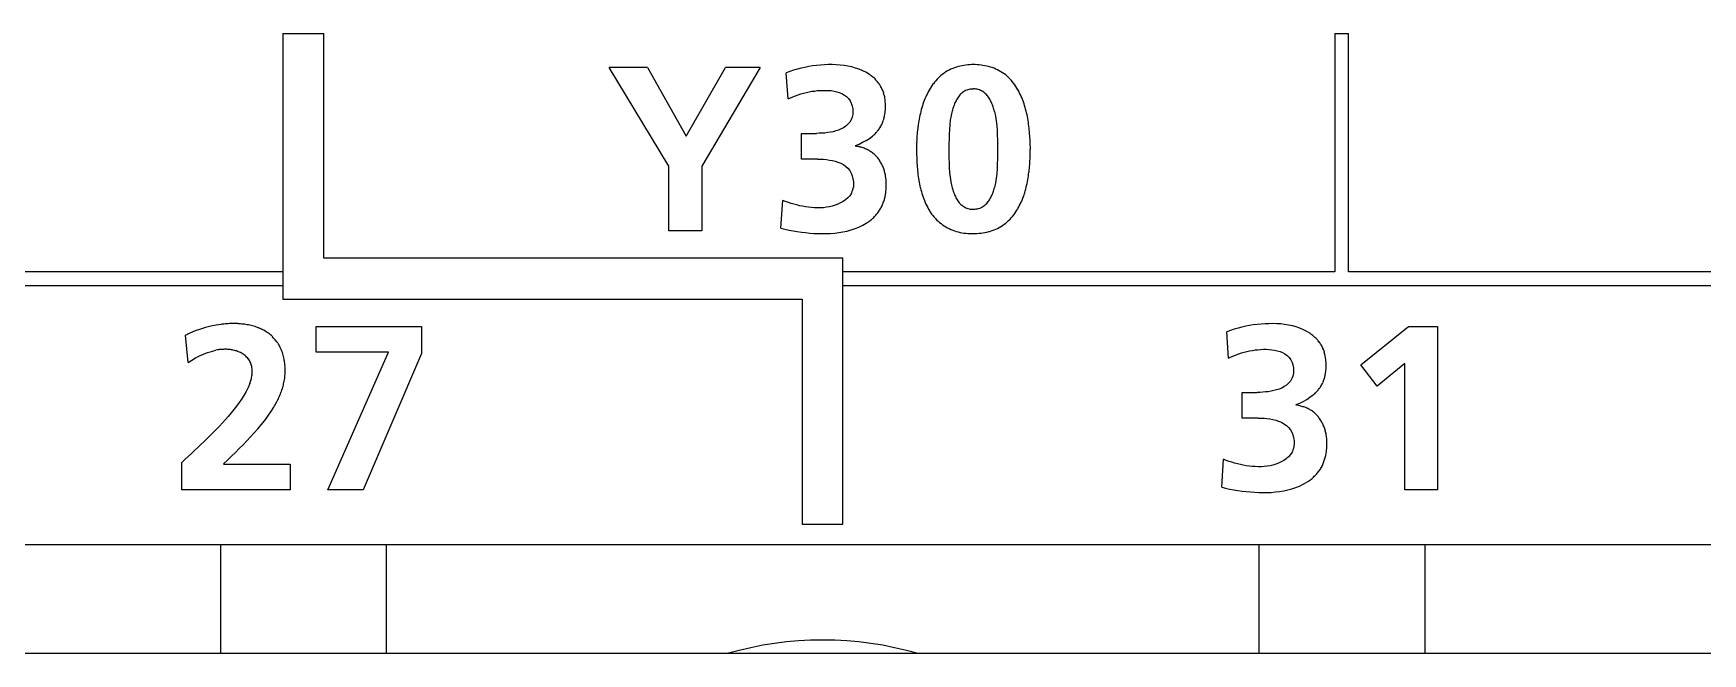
# Model space of a CAD drawing. Extents: x 168 to 388, y 259 to 356.
# Drawn here: x 334.26 to 346.51, y 277.77 to 282.32 of the extents above; entities that cross this region are included whole.
import ezdxf

# ---------------------------------------------------------------- set-up
doc = ezdxf.new("R2010")
doc.units = 0
doc.header["$MEASUREMENT"] = 0
doc.layers.get('0').update_dxf_attribs({"linetype": 'CONTINUOUS'})

msp = doc.modelspace()

# ---------------------------------------------------------------- linework, layer by layer
at = {"color": 7, "linetype": 'Continuous'}
for p, q in [((336.094, 282.318), (336.094, 280.368)), ((336.094, 282.318), (336.394, 282.318)), ((336.394, 280.668), (336.394, 282.318)), ((343.814, 282.318), (343.814, 280.568)), ((343.814, 282.318), (343.914, 282.318)), ((343.914, 280.568), (343.914, 282.318)), ((338.926, 281.344), (338.488, 282.068)), ((338.77, 282.068), (338.488, 282.068)), ((338.77, 282.068), (339.053, 281.565)), ((339.053, 281.565), (339.342, 282.068)), ((339.596, 282.068), (339.167, 281.344)), ((339.596, 282.068), (339.342, 282.068)), ((339.814, 282.039), (339.787, 282.029)), ((339.801, 281.837), (339.787, 282.029)), ((339.841, 282.048), (339.814, 282.039)), ((339.869, 282.056), (339.841, 282.048)), ((339.897, 282.063), (339.869, 282.056)), ((339.925, 282.069), (339.897, 282.063)), ((339.953, 282.075), (339.925, 282.069)), ((339.981, 282.079), (339.953, 282.075)), ((340.01, 282.083), (339.981, 282.079)), ((340.039, 282.086), (340.01, 282.083)), ((340.068, 282.088), (340.039, 282.086)), ((340.096, 282.089), (340.068, 282.088)), ((340.125, 282.089), (340.096, 282.089)), ((340.154, 282.088), (340.125, 282.089)), ((340.183, 282.086), (340.154, 282.088)), ((340.212, 282.083), (340.183, 282.086)), ((340.24, 282.078), (340.212, 282.083)), ((340.268, 282.072), (340.24, 282.078)), ((340.296, 282.064), (340.268, 282.072)), ((340.323, 282.055), (340.296, 282.064)), ((340.35, 282.044), (340.323, 282.055)), ((340.376, 282.031), (340.35, 282.044)), ((340.4, 282.015), (340.376, 282.031)), ((339.837, 281.853), (339.856, 281.861)), ((339.856, 281.861), (339.875, 281.868)), ((339.875, 281.868), (339.895, 281.874)), ((339.895, 281.874), (339.915, 281.88)), ((339.915, 281.88), (339.935, 281.885)), ((339.935, 281.885), (339.955, 281.889)), ((339.955, 281.889), (339.975, 281.893)), ((339.975, 281.893), (339.995, 281.895)), ((339.995, 281.895), (340.015, 281.898)), ((340.015, 281.898), (340.036, 281.899)), ((340.036, 281.899), (340.056, 281.9)), ((340.056, 281.9), (340.077, 281.9)), ((340.077, 281.9), (340.097, 281.899)), ((340.097, 281.899), (340.117, 281.898)), ((340.117, 281.898), (340.138, 281.895)), ((340.138, 281.895), (340.158, 281.89)), ((340.158, 281.89), (340.177, 281.884)), ((340.177, 281.884), (340.196, 281.876)), ((340.196, 281.876), (340.214, 281.866)), ((340.214, 281.866), (340.23, 281.854)), ((340.51, 281.852), (340.502, 281.88)), ((339.801, 281.837), (339.818, 281.845)), ((339.818, 281.845), (339.837, 281.853)), ((340.23, 281.854), (340.244, 281.84)), ((340.244, 281.84), (340.256, 281.823)), ((340.256, 281.823), (340.265, 281.805)), ((340.265, 281.805), (340.272, 281.785)), ((340.272, 281.785), (340.275, 281.764)), ((340.275, 281.764), (340.276, 281.744)), ((340.276, 281.744), (340.275, 281.724)), ((340.509, 281.71), (340.514, 281.739)), ((340.514, 281.824), (340.51, 281.852)), ((340.517, 281.795), (340.514, 281.824)), ((340.514, 281.739), (340.516, 281.767)), ((340.516, 281.767), (340.517, 281.795)), ((340.999, 281.716), (341.007, 281.75)), ((341.316, 281.745), (341.323, 281.711)), ((340.19, 281.617), (340.171, 281.609)), ((340.208, 281.626), (340.19, 281.617)), ((340.225, 281.638), (340.208, 281.626)), ((340.24, 281.651), (340.225, 281.638)), ((340.253, 281.667), (340.24, 281.651)), ((340.264, 281.685), (340.253, 281.667)), ((340.271, 281.704), (340.264, 281.685)), ((340.275, 281.724), (340.271, 281.704)), ((340.987, 281.613), (340.99, 281.646)), ((340.99, 281.646), (340.994, 281.681)), ((340.994, 281.681), (340.999, 281.716)), ((341.323, 281.711), (341.328, 281.676)), ((341.328, 281.676), (341.332, 281.641)), ((341.332, 281.641), (341.335, 281.606)), ((339.9, 281.395), (339.9, 281.584)), ((339.9, 281.584), (340.01, 281.584)), ((340.03, 281.585), (340.01, 281.584)), ((340.051, 281.586), (340.03, 281.585)), ((340.071, 281.587), (340.051, 281.586)), ((340.092, 281.59), (340.071, 281.587)), ((340.112, 281.593), (340.092, 281.59)), ((340.132, 281.597), (340.112, 281.593)), ((340.152, 281.602), (340.132, 281.597)), ((340.171, 281.609), (340.152, 281.602)), ((340.295, 281.495), (340.322, 281.506)), ((340.322, 281.506), (340.348, 281.519)), ((340.348, 281.519), (340.373, 281.532)), ((340.373, 281.532), (340.398, 281.548)), ((340.398, 281.548), (340.421, 281.565)), ((340.984, 281.508), (340.985, 281.543)), ((340.984, 281.473), (340.984, 281.508)), ((340.985, 281.543), (340.986, 281.578)), ((340.986, 281.578), (340.987, 281.613)), ((341.335, 281.606), (341.336, 281.571)), ((341.336, 281.571), (341.337, 281.536)), ((341.337, 281.536), (341.338, 281.501)), ((341.338, 281.501), (341.338, 281.466)), ((340.017, 281.395), (339.9, 281.395)), ((340.018, 281.395), (340.04, 281.395)), ((340.04, 281.395), (340.061, 281.394)), ((340.061, 281.394), (340.083, 281.392)), ((340.083, 281.392), (340.104, 281.389)), ((340.104, 281.389), (340.126, 281.385)), ((340.126, 281.385), (340.147, 281.38)), ((340.147, 281.38), (340.167, 281.373)), ((340.167, 281.373), (340.187, 281.365)), ((340.984, 281.438), (340.984, 281.473)), ((340.984, 281.403), (340.984, 281.438)), ((340.985, 281.368), (340.984, 281.403)), ((341.337, 281.395), (341.336, 281.36)), ((341.338, 281.43), (341.337, 281.395)), ((341.338, 281.466), (341.338, 281.43)), ((338.926, 280.87), (338.926, 281.344)), ((339.167, 281.344), (339.167, 280.87)), ((340.187, 281.365), (340.207, 281.355)), ((340.207, 281.355), (340.224, 281.342)), ((340.224, 281.342), (340.24, 281.328)), ((340.24, 281.328), (340.253, 281.311)), ((340.253, 281.311), (340.264, 281.292)), ((340.264, 281.292), (340.272, 281.272)), ((340.272, 281.272), (340.277, 281.251)), ((340.277, 281.251), (340.281, 281.23)), ((340.52, 281.242), (340.516, 281.272)), ((340.986, 281.333), (340.985, 281.368)), ((340.989, 281.298), (340.986, 281.333)), ((340.992, 281.263), (340.989, 281.298)), ((340.997, 281.229), (340.992, 281.263)), ((341.328, 281.255), (341.323, 281.221)), ((341.332, 281.29), (341.328, 281.255)), ((341.335, 281.325), (341.332, 281.29)), ((341.336, 281.36), (341.335, 281.325)), ((340.254, 281.127), (340.24, 281.111)), ((340.266, 281.146), (340.254, 281.127)), ((340.281, 281.208), (340.28, 281.187)), ((340.281, 281.23), (340.281, 281.208)), ((340.513, 281.12), (340.518, 281.15)), ((340.518, 281.15), (340.521, 281.181)), ((340.522, 281.211), (340.52, 281.242)), ((340.521, 281.181), (340.522, 281.211)), ((341.004, 281.195), (340.997, 281.229)), ((341.323, 281.221), (341.315, 281.187)), ((339.749, 280.889), (339.763, 281.093)), ((339.783, 281.085), (339.763, 281.093)), ((339.804, 281.078), (339.783, 281.085)), ((339.824, 281.071), (339.804, 281.078)), ((339.844, 281.065), (339.824, 281.071)), ((339.865, 281.06), (339.844, 281.065)), ((339.886, 281.054), (339.865, 281.06)), ((339.907, 281.05), (339.886, 281.054)), ((339.929, 281.046), (339.907, 281.05)), ((339.95, 281.043), (339.929, 281.046)), ((339.973, 281.041), (339.95, 281.043)), ((339.995, 281.039), (339.973, 281.041)), ((340.016, 281.038), (339.995, 281.039)), ((340.038, 281.038), (340.016, 281.038)), ((340.06, 281.039), (340.038, 281.038)), ((340.082, 281.042), (340.06, 281.039)), ((340.104, 281.046), (340.082, 281.042)), ((340.125, 281.051), (340.104, 281.046)), ((340.146, 281.057), (340.125, 281.051)), ((340.166, 281.065), (340.146, 281.057)), ((340.186, 281.074), (340.166, 281.065)), ((340.205, 281.085), (340.186, 281.074)), ((340.223, 281.097), (340.205, 281.085)), ((340.24, 281.111), (340.223, 281.097)), ((339.749, 280.889), (339.778, 280.881)), ((339.778, 280.881), (339.808, 280.874)), ((340.264, 280.876), (340.293, 280.886)), ((340.293, 280.886), (340.321, 280.897)), ((340.321, 280.897), (340.349, 280.911)), ((340.349, 280.911), (340.375, 280.926)), ((339.167, 280.87), (338.926, 280.87)), ((339.808, 280.874), (339.838, 280.869)), ((339.838, 280.869), (339.868, 280.864)), ((339.868, 280.864), (339.899, 280.859)), ((339.899, 280.859), (339.93, 280.856)), ((339.93, 280.856), (339.96, 280.853)), ((339.96, 280.853), (339.991, 280.851)), ((339.991, 280.851), (340.021, 280.85)), ((340.021, 280.85), (340.052, 280.849)), ((340.052, 280.849), (340.083, 280.849)), ((340.083, 280.849), (340.113, 280.851)), ((340.113, 280.851), (340.144, 280.853)), ((340.144, 280.853), (340.174, 280.857)), ((340.174, 280.857), (340.204, 280.862)), ((340.204, 280.862), (340.234, 280.868)), ((340.234, 280.868), (340.264, 280.876)), ((340.203, 280.668), (336.394, 280.668)), ((340.203, 278.718), (340.203, 280.668)), ((336.094, 280.568), (328.674, 280.568)), ((343.814, 280.568), (340.203, 280.568)), ((351.434, 280.568), (343.914, 280.568)), ((332.483, 280.468), (336.094, 280.468)), ((340.203, 280.468), (347.623, 280.468)), ((336.094, 280.368), (339.904, 280.369)), ((339.904, 280.369), (339.904, 278.718)), ((335.489, 280.149), (335.451, 280.135)), ((335.527, 280.16), (335.489, 280.149)), ((335.566, 280.17), (335.527, 280.16)), ((335.605, 280.177), (335.566, 280.17)), ((335.644, 280.183), (335.605, 280.177)), ((336.338, 279.979), (336.338, 280.168)), ((336.338, 280.168), (337.11, 280.168)), ((337.11, 280.168), (337.11, 279.969)), ((343.075, 280.148), (343.048, 280.139)), ((343.103, 280.156), (343.075, 280.148)), ((343.131, 280.163), (343.103, 280.156)), ((343.159, 280.169), (343.131, 280.163)), ((343.187, 280.174), (343.159, 280.169)), ((343.215, 280.179), (343.187, 280.174)), ((343.244, 280.183), (343.215, 280.179)), ((343.273, 280.185), (343.244, 280.183)), ((343.301, 280.187), (343.273, 280.185)), ((343.33, 280.188), (343.301, 280.187)), ((343.359, 280.189), (343.33, 280.188)), ((343.388, 280.188), (343.359, 280.189)), ((343.417, 280.186), (343.388, 280.188)), ((343.445, 280.182), (343.417, 280.186)), ((343.474, 280.178), (343.445, 280.182)), ((343.502, 280.172), (343.474, 280.178)), ((343.53, 280.164), (343.502, 280.172)), ((343.557, 280.155), (343.53, 280.164)), ((343.584, 280.143), (343.557, 280.155)), ((344.004, 279.887), (344.354, 280.168)), ((344.354, 280.168), (344.567, 280.168)), ((344.567, 280.168), (344.567, 278.97)), ((335.398, 279.904), (335.379, 280.103)), ((335.451, 280.135), (335.415, 280.12)), ((343.048, 280.139), (343.021, 280.128)), ((343.034, 279.936), (343.021, 280.128)), ((343.609, 280.13), (343.584, 280.143)), ((343.634, 280.115), (343.609, 280.13)), ((335.398, 279.904), (335.425, 279.921)), ((335.425, 279.921), (335.453, 279.937)), ((335.453, 279.937), (335.481, 279.951)), ((335.481, 279.951), (335.511, 279.964)), ((335.511, 279.964), (335.54, 279.976)), ((335.54, 279.976), (335.571, 279.985)), ((335.571, 279.985), (335.602, 279.993)), ((336.868, 279.979), (336.338, 279.979)), ((336.423, 278.97), (336.868, 279.979)), ((337.11, 279.969), (336.684, 278.97)), ((343.034, 279.936), (343.052, 279.945)), ((343.052, 279.945), (343.071, 279.953)), ((343.071, 279.953), (343.09, 279.96)), ((343.09, 279.96), (343.109, 279.967)), ((343.109, 279.967), (343.129, 279.974)), ((343.129, 279.974), (343.149, 279.979)), ((343.149, 279.979), (343.168, 279.984)), ((343.168, 279.984), (343.188, 279.989)), ((343.188, 279.989), (343.208, 279.992)), ((343.208, 279.992), (343.229, 279.995)), ((343.229, 279.995), (343.249, 279.997)), ((343.249, 279.997), (343.269, 279.999)), ((343.269, 279.999), (343.29, 280)), ((343.29, 280), (343.31, 280)), ((343.31, 280), (343.331, 279.999)), ((343.331, 279.999), (343.351, 279.997)), ((343.351, 279.997), (343.371, 279.994)), ((343.371, 279.994), (343.391, 279.99)), ((343.391, 279.99), (343.411, 279.984)), ((343.411, 279.984), (343.43, 279.976)), ((343.43, 279.976), (343.447, 279.966)), ((343.447, 279.966), (343.464, 279.954)), ((343.464, 279.954), (343.478, 279.939)), ((343.478, 279.939), (343.49, 279.923)), ((343.49, 279.923), (343.499, 279.904)), ((343.499, 279.904), (343.505, 279.885)), ((343.743, 279.952), (343.736, 279.979)), ((343.748, 279.924), (343.743, 279.952)), ((343.75, 279.895), (343.748, 279.924)), ((343.498, 279.785), (343.487, 279.767)), ((343.505, 279.804), (343.498, 279.785)), ((343.505, 279.885), (343.509, 279.865)), ((343.509, 279.824), (343.505, 279.804)), ((343.509, 279.865), (343.51, 279.845)), ((343.51, 279.845), (343.509, 279.824)), ((343.743, 279.81), (343.748, 279.838)), ((343.748, 279.838), (343.75, 279.867)), ((343.75, 279.867), (343.75, 279.895)), ((344.124, 279.73), (344.004, 279.887)), ((344.326, 279.895), (344.124, 279.73)), ((344.326, 278.97), (344.326, 279.895)), ((335.808, 279.662), (335.791, 279.635)), ((335.824, 279.69), (335.808, 279.662)), ((335.838, 279.719), (335.824, 279.69)), ((335.851, 279.748), (335.838, 279.719)), ((343.134, 279.495), (343.134, 279.684)), ((343.134, 279.684), (343.244, 279.684)), ((343.264, 279.684), (343.244, 279.684)), ((343.285, 279.685), (343.264, 279.684)), ((343.305, 279.687), (343.285, 279.685)), ((343.325, 279.689), (343.305, 279.687)), ((343.346, 279.692), (343.325, 279.689)), ((343.366, 279.697), (343.346, 279.692)), ((343.385, 279.702), (343.366, 279.697)), ((343.405, 279.708), (343.385, 279.702)), ((343.424, 279.716), (343.405, 279.708)), ((343.442, 279.726), (343.424, 279.716)), ((343.458, 279.738), (343.442, 279.726)), ((343.474, 279.751), (343.458, 279.738)), ((343.487, 279.767), (343.474, 279.751)), ((343.631, 279.648), (343.654, 279.665)), ((335.714, 279.533), (335.693, 279.508)), ((335.734, 279.558), (335.714, 279.533)), ((335.754, 279.583), (335.734, 279.558)), ((335.773, 279.609), (335.754, 279.583)), ((335.791, 279.635), (335.773, 279.609)), ((335.983, 279.51), (336.006, 279.542)), ((336.006, 279.542), (336.027, 279.576)), ((343.529, 279.595), (343.556, 279.606)), ((343.556, 279.606), (343.582, 279.618)), ((343.582, 279.618), (343.607, 279.632)), ((343.607, 279.632), (343.631, 279.648)), ((335.606, 279.414), (335.584, 279.391)), ((335.629, 279.437), (335.606, 279.414)), ((335.65, 279.46), (335.629, 279.437)), ((335.672, 279.484), (335.65, 279.46)), ((335.693, 279.508), (335.672, 279.484)), ((335.883, 279.386), (335.909, 279.416)), ((335.909, 279.416), (335.935, 279.446)), ((335.935, 279.446), (335.96, 279.478)), ((335.96, 279.478), (335.983, 279.51)), ((343.251, 279.495), (343.134, 279.495)), ((343.251, 279.495), (343.272, 279.495)), ((343.272, 279.495), (343.294, 279.494)), ((343.294, 279.494), (343.315, 279.492)), ((343.315, 279.492), (343.337, 279.489)), ((343.337, 279.489), (343.359, 279.485)), ((343.359, 279.485), (343.38, 279.48)), ((343.38, 279.48), (343.401, 279.473)), ((343.401, 279.473), (343.421, 279.465)), ((343.421, 279.465), (343.44, 279.454)), ((343.44, 279.454), (343.458, 279.442)), ((343.458, 279.442), (343.473, 279.427)), ((343.473, 279.427), (343.487, 279.41)), ((343.487, 279.41), (343.498, 279.391)), ((335.492, 279.301), (335.469, 279.28)), ((335.515, 279.324), (335.492, 279.301)), ((335.538, 279.346), (335.515, 279.324)), ((335.561, 279.368), (335.538, 279.346)), ((335.584, 279.391), (335.561, 279.368)), ((335.773, 279.271), (335.801, 279.299)), ((335.801, 279.299), (335.829, 279.328)), ((335.829, 279.328), (335.856, 279.357)), ((335.856, 279.357), (335.883, 279.386)), ((343.498, 279.391), (343.506, 279.372)), ((343.506, 279.372), (343.511, 279.351)), ((343.511, 279.351), (343.514, 279.33)), ((343.515, 279.308), (343.513, 279.286)), ((343.514, 279.33), (343.515, 279.308)), ((343.754, 279.342), (343.75, 279.372)), ((343.755, 279.311), (343.754, 279.342)), ((343.755, 279.281), (343.755, 279.311)), ((335.375, 279.192), (335.351, 279.17)), ((335.351, 278.97), (335.351, 279.17)), ((335.398, 279.214), (335.375, 279.192)), ((335.422, 279.236), (335.398, 279.214)), ((335.445, 279.258), (335.422, 279.236)), ((335.469, 279.28), (335.445, 279.258)), ((335.659, 279.159), (335.688, 279.187)), ((335.688, 279.187), (335.716, 279.215)), ((335.716, 279.215), (335.745, 279.243)), ((335.745, 279.243), (335.773, 279.271)), ((342.983, 278.988), (342.997, 279.193)), ((343.017, 279.185), (342.997, 279.193)), ((343.037, 279.178), (343.017, 279.185)), ((343.057, 279.171), (343.037, 279.178)), ((343.078, 279.165), (343.057, 279.171)), ((343.099, 279.159), (343.078, 279.165)), ((343.4, 279.165), (343.38, 279.157)), ((343.42, 279.174), (343.4, 279.165)), ((343.439, 279.184), (343.42, 279.174)), ((343.457, 279.197), (343.439, 279.184)), ((343.473, 279.211), (343.457, 279.197)), ((343.488, 279.227), (343.473, 279.211)), ((343.5, 279.245), (343.488, 279.227)), ((343.747, 279.22), (343.752, 279.25)), ((343.752, 279.25), (343.755, 279.281)), ((335.658, 279.158), (336.148, 279.158)), ((336.148, 279.158), (336.148, 278.97)), ((343.12, 279.154), (343.099, 279.159)), ((343.141, 279.15), (343.12, 279.154)), ((343.163, 279.146), (343.141, 279.15)), ((343.184, 279.143), (343.163, 279.146)), ((343.207, 279.14), (343.184, 279.143)), ((343.228, 279.139), (343.207, 279.14)), ((343.25, 279.138), (343.228, 279.139)), ((343.272, 279.138), (343.25, 279.138)), ((343.294, 279.139), (343.272, 279.138)), ((343.316, 279.142), (343.294, 279.139)), ((343.338, 279.146), (343.316, 279.142)), ((343.359, 279.151), (343.338, 279.146)), ((343.38, 279.157), (343.359, 279.151)), ((336.148, 278.97), (335.351, 278.97)), ((336.684, 278.97), (336.423, 278.97)), ((342.983, 278.988), (343.012, 278.981)), ((343.012, 278.981), (343.041, 278.974)), ((343.041, 278.974), (343.072, 278.968)), ((343.072, 278.968), (343.102, 278.963)), ((343.102, 278.963), (343.133, 278.959)), ((343.133, 278.959), (343.163, 278.956)), ((343.163, 278.956), (343.194, 278.953)), ((343.194, 278.953), (343.224, 278.951)), ((343.224, 278.951), (343.255, 278.95)), ((343.255, 278.95), (343.286, 278.949)), ((343.286, 278.949), (343.316, 278.949)), ((343.316, 278.949), (343.347, 278.95)), ((343.347, 278.95), (343.377, 278.953)), ((343.377, 278.953), (343.408, 278.957)), ((343.408, 278.957), (343.438, 278.962)), ((343.438, 278.962), (343.468, 278.968)), ((343.468, 278.968), (343.497, 278.976)), ((343.497, 278.976), (343.526, 278.986)), ((343.526, 278.986), (343.555, 278.997)), ((343.555, 278.997), (343.582, 279.01)), ((343.582, 279.01), (343.609, 279.026)), ((344.567, 278.97), (344.326, 278.97)), ((339.904, 278.718), (340.203, 278.718)), ((205.465, 278.567), (385.715, 278.567)), ((335.635, 278.567), (335.635, 277.767)), ((336.855, 277.767), (336.855, 278.567)), ((343.255, 278.567), (343.255, 277.767)), ((344.475, 277.767), (344.475, 278.567)), ((385.315, 277.767), (205.865, 277.767))]:
    msp.add_line(p, q, dxfattribs=at)
for centre, radius, start, end in [((340.235, 281.774), 0.292, 49.904, 55.5591), ((340.249, 281.791), 0.271, 43.7887, 49.8897), ((341.17, 281.721), 0.379, 134.4983, 143.0211), ((341.14, 281.752), 0.336, 124.8803, 134.4871), ((341.134, 281.76), 0.326, 114.9821, 124.8716), ((341.14, 281.746), 0.341, 105.4189, 114.8813), ((341.15, 281.711), 0.377, 96.8372, 105.3962), ((341.16, 281.628), 0.461, 89.828, 96.8325), ((341.161, 281.619), 0.47, 83.1755, 90.0457), ((341.169, 281.685), 0.403, 75.1664, 83.1761), ((341.181, 281.731), 0.356, 66.0968, 75.1725), ((341.193, 281.758), 0.327, 56.1191, 66.0047), ((341.191, 281.755), 0.331, 46.3598, 56.1288), ((341.166, 281.73), 0.365, 37.4761, 46.3104), ((340.261, 281.803), 0.253, 37.2595, 43.7901), ((340.264, 281.805), 0.25, 30.6088, 37.2265), ((340.264, 281.805), 0.25, 23.9948, 30.6139), ((340.252, 281.8), 0.263, 17.6805, 23.9563), ((341.295, 281.641), 0.528, 150.3341, 156.4466), ((341.22, 281.684), 0.442, 143.041, 150.3504), ((341.185, 281.756), 0.166, 134.9022, 146.9838), ((341.16, 281.781), 0.13, 119.3169, 134.6876), ((341.154, 281.792), 0.118, 102.6556, 119.2875), ((341.159, 281.766), 0.144, 88.6104, 102.5395), ((341.16, 281.77), 0.141, 74.8313, 89.0745), ((341.164, 281.787), 0.123, 58.2921, 74.5729), ((341.159, 281.777), 0.134, 43.4317, 58.3421), ((341.128, 281.749), 0.176, 31.9216, 43.3022), ((341.122, 281.696), 0.421, 29.7827, 37.4506), ((341.048, 281.654), 0.506, 23.4152, 29.794), ((341.638, 281.526), 0.89, 165.7793, 169.4072), ((341.506, 281.56), 0.754, 161.5118, 165.7956), ((341.393, 281.598), 0.635, 156.4429, 161.5265), ((341.427, 281.647), 0.433, 161.6324, 166.2635), ((341.326, 281.681), 0.326, 155.5084, 161.6621), ((341.24, 281.72), 0.231, 146.8651, 155.5342), ((341.073, 281.714), 0.241, 23.7219, 32.0227), ((340.984, 281.675), 0.338, 17.8433, 23.7689), ((340.88, 281.641), 0.448, 13.377, 17.8536), ((340.952, 281.612), 0.611, 18.1388, 23.4192), ((340.832, 281.572), 0.737, 13.7807, 18.1621), ((340.687, 281.537), 0.887, 10.1473, 13.7888), ((340.266, 281.761), 0.249, 321.7295, 328.374), ((340.267, 281.76), 0.247, 328.3985, 335.089), ((340.26, 281.763), 0.255, 335.1238, 341.6047), ((340.242, 281.769), 0.273, 341.6092, 347.6555), ((341.925, 281.482), 1.181, 172.5625, 175.2963), ((341.768, 281.502), 1.022, 169.4049, 172.5645), ((340.535, 281.509), 1.041, 7.0612, 10.1506), ((340.362, 281.488), 1.215, 4.4158, 7.073), ((340.235, 281.788), 0.29, 309.7405, 315.44), ((340.254, 281.769), 0.263, 315.4446, 321.7275), ((342.031, 281.47), 1.287, 177.6736, 180.1826), ((342.087, 281.468), 1.344, 175.2761, 177.6792), ((340.172, 281.473), 1.406, 2.1228, 4.4189), ((340.014, 281.467), 1.565, 0.0624, 2.1259), ((340.258, 281.207), 0.286, 76.6495, 82.776), ((340.257, 281.206), 0.288, 70.5826, 76.6795), ((340.268, 281.236), 0.256, 63.7418, 70.6001), ((340.275, 281.25), 0.24, 56.3953, 63.7052), ((340.279, 281.256), 0.233, 48.8431, 56.3698), ((340.279, 281.256), 0.233, 41.2884, 48.8308), ((340.273, 281.251), 0.241, 34.0126, 41.2906), ((340.259, 281.242), 0.257, 27.1738, 34.0042), ((342.278, 281.46), 1.534, 179.8068, 181.9116), ((342.333, 281.461), 1.589, 181.8799, 183.912), ((340.213, 281.459), 1.365, 355.6667, 358.032), ((340.021, 281.466), 1.557, 358.0319, 0.1053), ((340.241, 281.232), 0.278, 20.8571, 27.1667), ((340.216, 281.223), 0.304, 15.0848, 20.8544), ((340.187, 281.215), 0.334, 9.8459, 15.0915), ((342, 281.438), 1.255, 183.9061, 186.4778), ((341.783, 281.413), 1.037, 186.481, 189.5952), ((340.548, 281.426), 1.028, 349.8316, 352.9714), ((340.387, 281.446), 1.191, 352.9568, 355.6684), ((340.154, 281.206), 0.127, 331.3827, 341.1907), ((340.159, 281.205), 0.122, 341.3023, 351.4933), ((341.62, 281.385), 0.872, 189.5811, 193.2837), ((341.468, 281.349), 0.715, 193.2818, 197.7963), ((341.343, 281.309), 0.584, 197.7745, 203.3047), ((341.444, 281.295), 0.452, 192.8389, 197.2774), ((341.337, 281.261), 0.339, 197.2682, 203.1888), ((341.247, 281.223), 0.241, 203.127, 211.4475), ((341.01, 281.254), 0.312, 334.7496, 341.1845), ((340.914, 281.287), 0.414, 341.1526, 345.9971), ((340.956, 281.325), 0.608, 336.4417, 341.7548), ((340.84, 281.364), 0.73, 341.7338, 346.1574), ((340.698, 281.399), 0.876, 346.1474, 349.8342), ((340.228, 281.177), 0.29, 318.4921, 324.5398), ((340.228, 281.177), 0.29, 324.5684, 330.6179), ((340.225, 281.179), 0.294, 330.6143, 336.5905), ((340.211, 281.184), 0.308, 336.6259, 342.3163), ((340.186, 281.192), 0.335, 342.3131, 347.5506), ((341.249, 281.268), 0.481, 203.2949, 210.0044), ((341.177, 281.227), 0.399, 209.9986, 218.0911), ((341.191, 281.188), 0.175, 211.3578, 222.7841), ((341.16, 281.16), 0.133, 222.8929, 237.9849), ((341.154, 281.15), 0.121, 237.9372, 254.4644), ((341.158, 281.17), 0.142, 254.7763, 268.9138), ((341.16, 281.179), 0.151, 268.4356, 281.7423), ((341.165, 281.153), 0.125, 281.8088, 298.1893), ((341.161, 281.16), 0.132, 298.2061, 313.3568), ((341.14, 281.182), 0.163, 313.6038, 325.8753), ((341.09, 281.216), 0.223, 325.7814, 334.7727), ((341.123, 281.242), 0.421, 322.479, 330.0434), ((341.051, 281.284), 0.503, 330.0319, 336.4458), ((340.187, 281.223), 0.352, 302.2976, 307.2831), ((340.205, 281.199), 0.322, 307.2846, 312.7345), ((340.217, 281.187), 0.305, 312.7444, 318.4947), ((341.138, 281.197), 0.349, 218.101, 227.3449), ((341.121, 281.179), 0.324, 227.4481, 237.4008), ((341.121, 281.179), 0.324, 237.3991, 247.3518), ((341.182, 281.206), 0.355, 284.828, 293.9247), ((341.192, 281.182), 0.329, 294.0119, 303.8351), ((341.191, 281.184), 0.331, 303.8285, 313.5874), ((341.167, 281.209), 0.366, 313.6268, 322.4526), ((341.136, 281.216), 0.365, 247.3923, 256.243), ((341.149, 281.269), 0.42, 256.2488, 263.9442), ((341.158, 281.351), 0.502, 263.9423, 270.3738), ((341.16, 281.338), 0.488, 270.1565, 276.765), ((341.17, 281.251), 0.401, 276.7662, 284.8143), ((335.736, 279.422), 0.767, 93.9507, 96.9258), ((335.734, 279.449), 0.74, 90.8766, 93.9592), ((335.734, 279.519), 0.67, 87.4853, 90.8907), ((335.738, 279.609), 0.579, 83.5529, 87.4887), ((335.746, 279.684), 0.504, 79.0344, 83.5606), ((335.758, 279.746), 0.441, 73.9393, 79.0336), ((335.774, 279.801), 0.383, 67.9977, 73.9474), ((335.791, 279.843), 0.338, 61.2534, 67.9934), ((335.732, 279.405), 0.782, 113.9183, 116.8359), ((335.807, 279.873), 0.304, 53.7367, 61.242), ((335.82, 279.891), 0.283, 45.6697, 53.7393), ((335.823, 279.894), 0.277, 37.5367, 45.6475), ((335.818, 279.89), 0.285, 29.4691, 37.4795), ((335.8, 279.88), 0.305, 21.977, 29.4627), ((343.468, 279.874), 0.292, 49.8628, 55.5191), ((343.482, 279.89), 0.271, 43.7458, 49.8463), ((343.495, 279.903), 0.253, 37.2208, 43.7503), ((343.497, 279.905), 0.25, 30.5721, 37.1861), ((343.498, 279.905), 0.25, 23.9639, 30.5795), ((335.678, 279.609), 0.392, 96.4369, 101.1304), ((335.675, 279.64), 0.36, 91.3791, 96.483), ((335.673, 279.706), 0.294, 85.1372, 91.3804), ((335.676, 279.742), 0.258, 77.965, 85.0806), ((335.681, 279.763), 0.236, 70.2374, 78.0202), ((335.692, 279.793), 0.204, 61.2595, 70.2599), ((335.706, 279.82), 0.174, 50.7063, 61.2854), ((335.721, 279.838), 0.15, 38.47, 50.6997), ((335.73, 279.845), 0.139, 25.2063, 38.415), ((335.726, 279.843), 0.143, 12.3009, 25.1124), ((335.77, 279.868), 0.338, 15.2246, 21.9787), ((335.714, 279.853), 0.395, 9.4282, 15.1983), ((335.649, 279.842), 0.462, 4.5474, 9.4887), ((343.485, 279.899), 0.264, 17.6523, 23.9228), ((335.534, 279.869), 0.339, 339.1759, 344.5972), ((335.613, 279.847), 0.257, 344.5381, 351.695), ((335.706, 279.839), 0.163, 1.0298, 12.2698), ((335.672, 279.839), 0.197, 351.6846, 1.0008), ((335.692, 279.84), 0.418, 348.7976, 354.2592), ((335.674, 279.842), 0.436, 354.2559, 359.4838), ((335.659, 279.842), 0.451, 359.4803, 4.5557), ((343.493, 279.863), 0.255, 335.1268, 341.6062), ((343.476, 279.868), 0.273, 341.6123, 347.6575), ((335.527, 279.893), 0.591, 335.3423, 339.1984), ((335.596, 279.867), 0.518, 339.1818, 343.5877), ((335.666, 279.846), 0.444, 343.5848, 348.7158), ((343.469, 279.888), 0.29, 309.7488, 315.4474), ((343.488, 279.869), 0.263, 315.4546, 321.7361), ((343.499, 279.86), 0.249, 321.7372, 328.38), ((343.501, 279.859), 0.247, 328.4025, 335.0913), ((335.367, 279.973), 0.771, 328.999, 331.958), ((335.453, 279.927), 0.673, 331.9561, 335.3439), ((343.491, 279.307), 0.287, 76.6848, 82.8023), ((343.491, 279.305), 0.288, 70.6295, 76.714), ((343.502, 279.336), 0.256, 63.7932, 70.649), ((343.509, 279.35), 0.24, 56.4369, 63.7547), ((343.513, 279.356), 0.233, 48.8695, 56.4117), ((343.513, 279.357), 0.232, 41.2944, 48.8565), ((343.507, 279.351), 0.24, 34.0001, 41.2962), ((343.493, 279.342), 0.256, 27.1493, 33.9927), ((343.474, 279.332), 0.278, 20.8256, 27.1416), ((343.45, 279.323), 0.304, 15.0542, 20.8234), ((343.42, 279.315), 0.335, 9.8214, 15.06), ((343.388, 279.306), 0.127, 331.5068, 341.3087), ((343.392, 279.304), 0.123, 341.4268, 351.5842), ((343.445, 279.284), 0.308, 336.6357, 342.3258), ((343.419, 279.292), 0.335, 342.3214, 347.5597), ((343.421, 279.323), 0.352, 302.3022, 307.2887), ((343.439, 279.299), 0.322, 307.2884, 312.7394), ((343.45, 279.287), 0.305, 312.7518, 318.5031), ((343.462, 279.277), 0.29, 318.4991, 324.5479), ((343.462, 279.277), 0.29, 324.5779, 330.6279), ((343.459, 279.278), 0.294, 330.6226, 336.599), ((340.055, 275.367), 2.5, 73.7398, 106.2602)]:
    msp.add_arc(centre, radius, start, end, dxfattribs=at)

doc.saveas('drawing.dxf')
